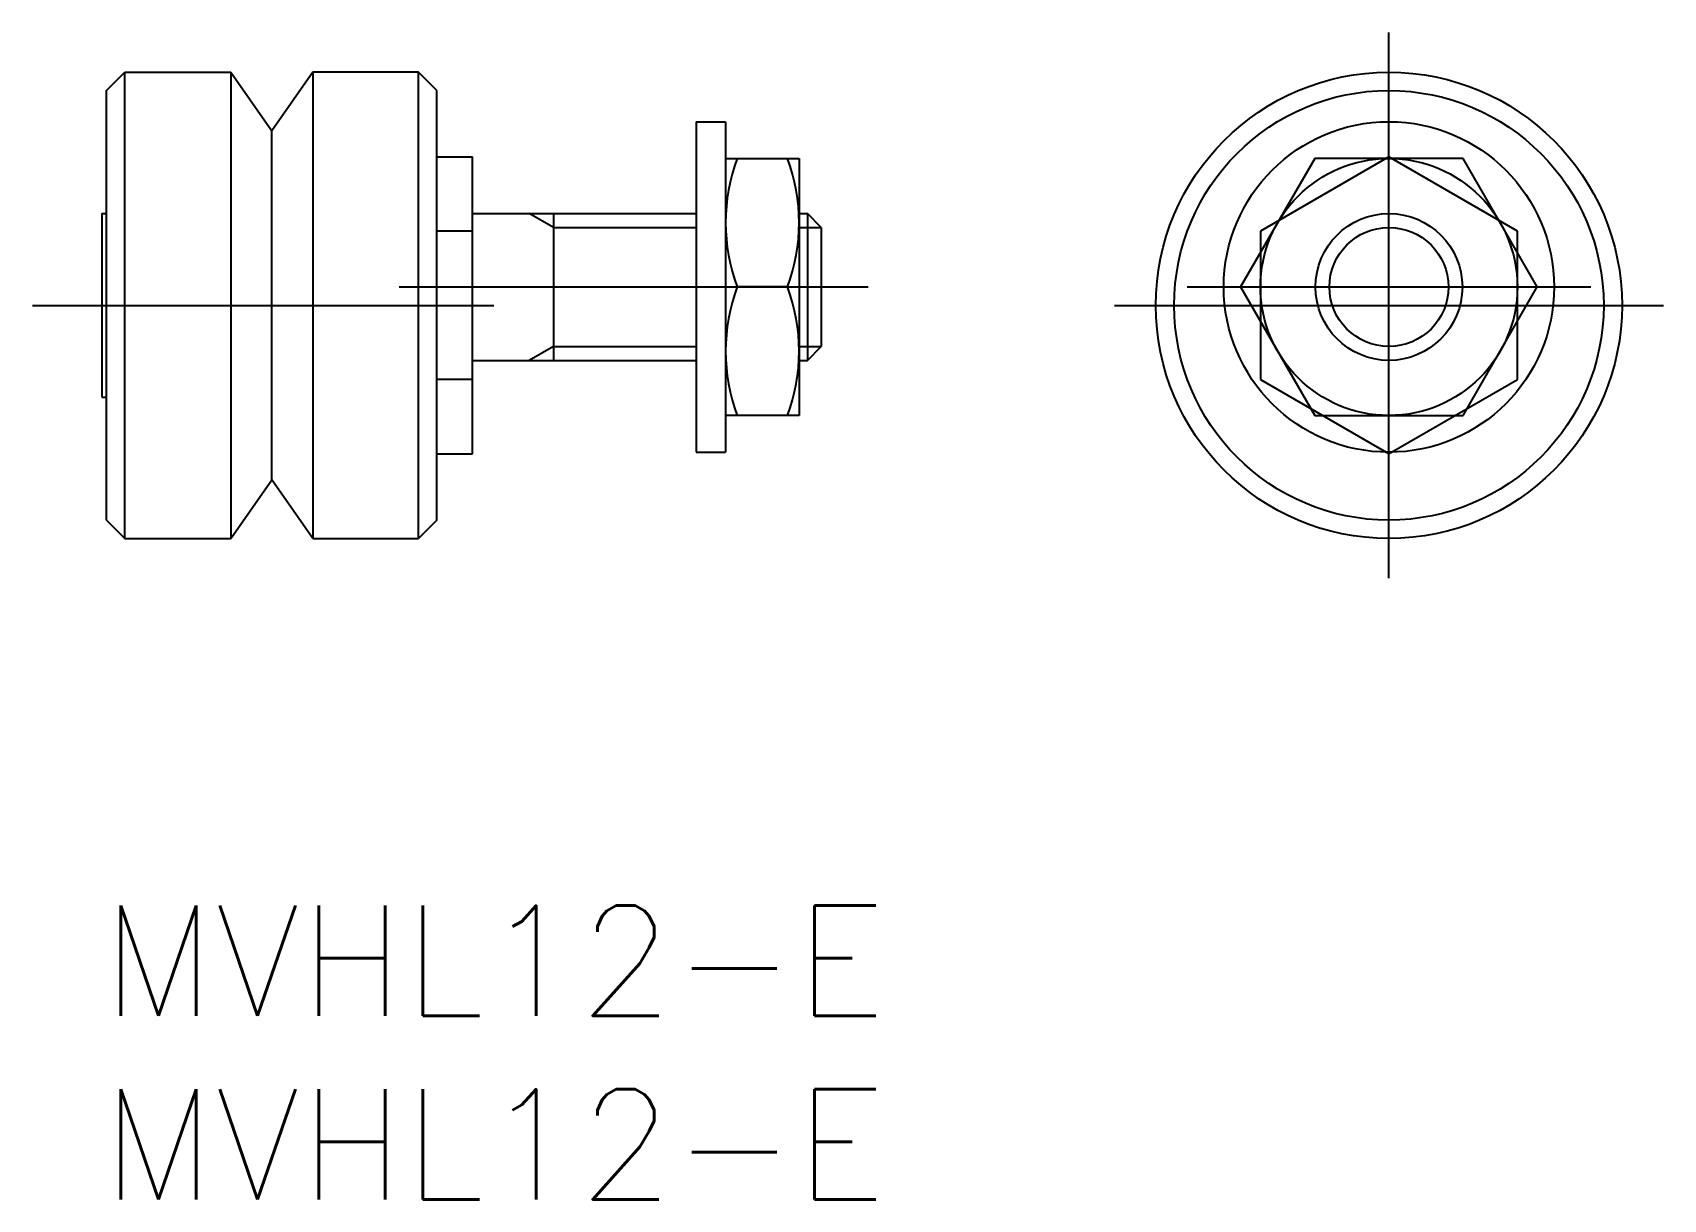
# Model space of a CAD drawing. Extents: x -1.9 to 42.5, y -8 to 23.8.
import ezdxf

# ---------------------------------------------------------------- set-up
doc = ezdxf.new("R2010")
doc.units = 0
doc.header["$LTSCALE"] = 0.5
doc.linetypes.add('CENTER', pattern=[50.8, 31.75, -6.35, 6.35, -6.35])
doc.linetypes.add('DASHED', pattern=[19.05, 12.7, -6.35])
for name, color, linetype in [('MSM_CENTER', 1, 'CENTER'), ('MSM_CONTINUOUS', 7, 'CONTINUOUS'), ('MSM_DASHED', 4, 'DASHED'), ('MSM_NARROW', 5, 'CONTINUOUS'), ('MSM_PART_NUMBER', 7, 'CONTINUOUS')]:
    doc.layers.add(name, color=color, linetype=linetype)
doc.styles.get("Standard").update_dxf_attribs({"font": 'txt.shx', "height": 3, "bigfont": 'bigfont.shx'})

# ---------------------------------------------------------------- blocks, each defined once
blk = doc.blocks.new('*U4')
at = {"layer": 'MSM_PART_NUMBER'}
blk.add_text('MVHL12-E', height=3, dxfattribs=at).set_placement((0, -3))
blk = doc.blocks.new('*U5')
at = {"layer": 'MSM_PART_NUMBER'}
blk.add_text('MVHL12-E', height=3, dxfattribs=at).set_placement((0, -8))

msp = doc.modelspace()

# ---------------------------------------------------------------- linework, layer by layer
at = {"layer": 'MSM_CENTER'}
for p, q in [((35.064, 8.922), (35.064, 23.778)), ((8.1, 16.85), (20.873, 16.85)), ((29.564, 16.85), (40.564, 16.85)), ((-1.886, 16.35), (10.682, 16.35)), ((27.586, 16.35), (42.541, 16.35))]:
    msp.add_line(p, q, dxfattribs=at)
at = {"layer": 'MSM_CONTINUOUS'}
for p, q in [((0.13, 22.2), (0.63, 22.7)), ((0.63, 10), (0.63, 22.7)), ((0.63, 22.7), (3.513, 22.7)), ((3.513, 22.7), (4.63, 21.105)), ((3.513, 22.7), (3.513, 10)), ((5.747, 22.7), (4.63, 21.105)), ((8.63, 22.7), (5.747, 22.7)), ((5.747, 22.7), (5.747, 10)), ((8.63, 10), (8.63, 22.7)), ((9.13, 22.2), (8.63, 22.7)), ((0.13, 10.5), (0.13, 22.2)), ((9.13, 10.5), (9.13, 22.2)), ((16.194, 21.35), (16.194, 12.35)), ((16.194, 21.35), (16.994, 21.35)), ((16.994, 21.35), (16.994, 12.35)), ((4.63, 11.595), (4.63, 21.105)), ((9.13, 20.391), (10.1, 20.391)), ((10.1, 12.309), (10.1, 20.391)), ((16.994, 20.35), (18.994, 20.35)), ((18.994, 20.35), (18.994, 13.35)), ((33.043, 20.35), (31.022, 16.85)), ((37.084, 20.35), (33.043, 20.35)), ((39.105, 16.85), (37.084, 20.35)), ((0, 18.85), (0, 13.85)), ((0, 18.85), (0.13, 18.85)), ((10.1, 18.85), (16.194, 18.85)), ((12.3, 18.85), (12.3, 14.85)), ((18.994, 18.85), (19.221, 18.85)), ((19.6, 18.471), (19.221, 18.85)), ((19.221, 18.85), (19.221, 14.85)), ((10.1, 18.371), (9.13, 18.371)), ((19.6, 18.471), (19.6, 15.229)), ((18.682, 16.85), (17.307, 16.85)), ((31.022, 16.85), (33.043, 13.35)), ((37.084, 13.35), (39.105, 16.85)), ((19.221, 14.85), (19.6, 15.229)), ((10.1, 14.85), (16.194, 14.85)), ((18.994, 14.85), (19.221, 14.85)), ((10.1, 14.329), (9.13, 14.329)), ((0, 13.85), (0.13, 13.85)), ((18.994, 13.35), (16.994, 13.35)), ((33.043, 13.35), (37.084, 13.35)), ((9.13, 12.309), (10.1, 12.309)), ((16.194, 12.35), (16.994, 12.35)), ((35.064, 12.309), (34.991, 12.351)), ((35.136, 12.351), (35.064, 12.309)), ((3.513, 10), (4.63, 11.595)), ((5.747, 10), (4.63, 11.595)), ((0.13, 10.5), (0.63, 10)), ((9.13, 10.5), (8.63, 10)), ((0.63, 10), (3.513, 10)), ((5.747, 10), (8.63, 10))]:
    msp.add_line(p, q, dxfattribs=at)
for centre, radius in [((35.064, 16.35), 6.35), ((35.064, 16.35), 5.85), ((35.064, 16.85), 4.5), ((35.064, 16.85), 3.5), ((35.064, 16.85), 2)]:
    msp.add_circle(centre, radius, dxfattribs=at)
for centre, start, end in [((22.049, 18.6), 159.7438, 200.2562), ((13.94, 18.6), 339.7438, 20.2562), ((22.049, 15.1), 159.7438, 200.2562), ((13.94, 15.1), 339.7438, 20.2562)]:
    msp.add_arc(centre, 5.055, start, end, dxfattribs=at)
at = {"layer": 'MSM_DASHED'}
for p, q in [((35.064, 20.391), (31.564, 18.371)), ((38.564, 18.371), (35.064, 20.391)), ((31.564, 18.371), (31.564, 14.329)), ((38.564, 14.329), (38.564, 18.371)), ((31.564, 14.329), (34.991, 12.351)), ((35.136, 12.351), (38.564, 14.329))]:
    msp.add_line(p, q, dxfattribs=at)
at = {"layer": 'MSM_NARROW'}
for p, q in [((12.3, 18.471), (11.644, 18.85)), ((12.3, 18.471), (16.194, 18.471)), ((18.993, 18.471), (19.6, 18.471)), ((12.3, 15.229), (11.644, 14.85)), ((12.3, 15.229), (16.194, 15.229)), ((18.993, 15.229), (19.6, 15.229))]:
    msp.add_line(p, q, dxfattribs=at)
msp.add_circle((35.064, 16.85), 1.621, dxfattribs=at)

# ---------------------------------------------------------------- block references
at = {"layer": 'MSM_CONTINUOUS'}
for name in ['*U4', '*U5']:
    msp.add_blockref(name, (0, 0), dxfattribs=at)

doc.saveas('drawing.dxf')
